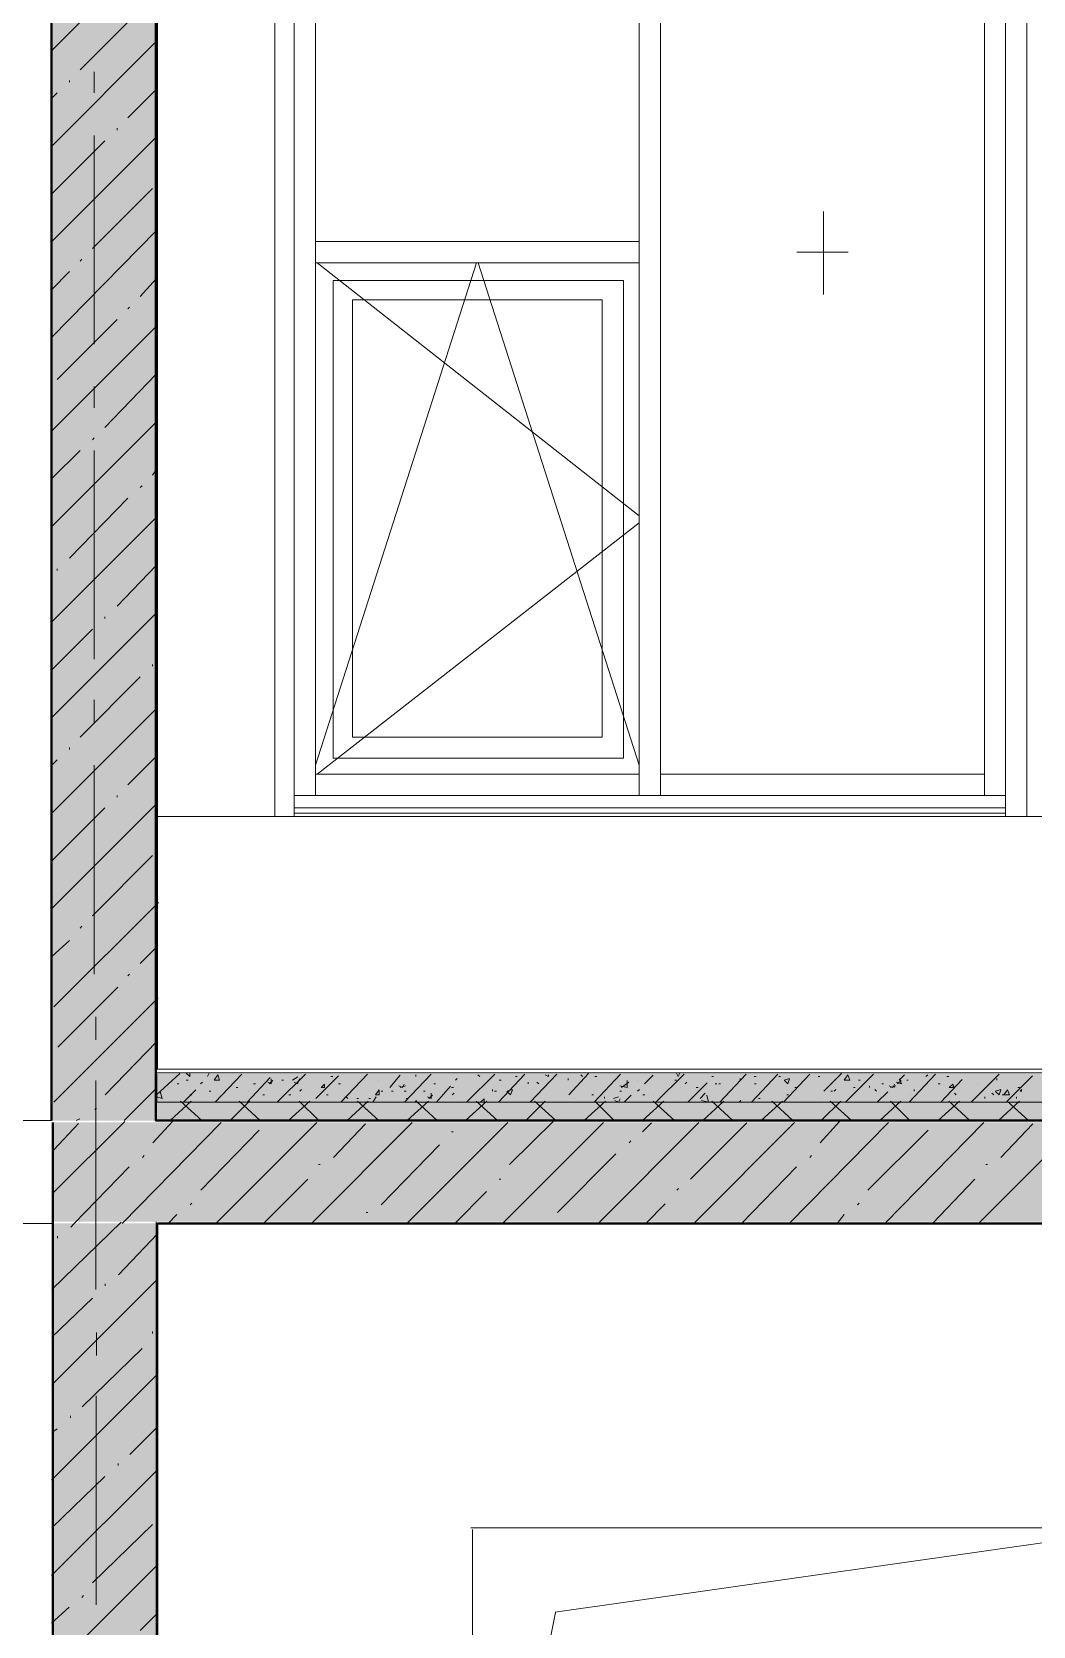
# Model space of a CAD drawing. Header units: millimetres. Extents: x -135211 to 49383, y -8033 to 228499.
# Drawn here: x -77696 to -75301, y 5508 to 9322 of the extents above; entities that cross this region are included whole.
import ezdxf

# ---------------------------------------------------------------- set-up
doc = ezdxf.new("R2010")
doc.units = ezdxf.units.MM
doc.layers.add('PDF _Геометрия', color=7, linetype='Continuous', true_color=0x1d1d1d)
doc.layers.add('PDF _Сплошная заливка', color=7, linetype='Continuous', true_color=0xffffff)

msp = doc.modelspace()

# ---------------------------------------------------------------- hatches: boundary and pattern name
at = {"layer": 'PDF _Сплошная заливка', "transparency": 33554559}
h = msp.add_hatch(color=256, dxfattribs=at)
h.paths.add_polyline_path([(-77399.4, 11542.5), (-77648.6, 11542.5), (-77648.6, 10962.5), (-77399.4, 10962.5)])
h.paths.add_polyline_path([(-77399.4, 10725.5), (-77648.6, 10725.5), (-77648.6, 6717.5), (-77399.4, 6717.5)])
h = msp.add_hatch(color=256, dxfattribs=at)
h.paths.add_polyline_path([(-90915, 6475.5), (-90915, 6713.8), (-103545.3, 6713.8), (-103545.3, 6475.5)])
h.paths.add_polyline_path([(-5796.5, 6475.5), (-5796.5, 6713.8), (-26352.2, 6713.8), (-26352.2, 6475.5)])
h.paths.add_polyline_path([(-26398.8, 6475.5), (-26398.8, 6713.8), (-50899.8, 6713.8), (-50899.8, 6475.5)])
h.paths.add_polyline_path([(-50950.6, 6475.5), (-50950.6, 6713.8), (-77648.6, 6713.8), (-77648.6, 6475.5)])
h.paths.add_polyline_path([(-79718.6, 6475.5), (-79718.6, 6713.8), (-80167.3, 6713.8), (-80167.3, 6475.5)])
h.paths.add_polyline_path([(-80366.2, 6475.5), (-80366.2, 6713.8), (-82698.6, 6713.8), (-82698.6, 6475.5)])
h.paths.add_polyline_path([(-82897.6, 6475.5), (-82897.6, 6713.8), (-83397.1, 6713.8), (-83397.1, 6475.5)])

# ---------------------------------------------------------------- linework, layer by layer
at = {"layer": 'PDF _Геометрия', "color": 7, "lineweight": 40}
for points in [[(-66622.2, 11543.3), (-66622.2, 6717.5), (-77399.4, 6717.5), (-77399.4, 10726.1)], [(-77649.1, 10726.1), (-77649.1, 6717.5)], [(-77645.7, 6713), (-77645.7, 6471.8)], [(-77645.7, 6472.2), (-77645.7, 3339.5), (-79716.2, 3339.5), (-79716.2, 5769.5), (-79716.2, 3339.5), (-78094.5, 3339.5), (-78094.5, 5769.5)], [(-66618.2, 5659.3), (-66618.2, 3339.5), (-77396.3, 3339.5), (-77396.3, 6472.2)], [(-77395.9, 6471.8), (-66618.1, 6471.8)]]:
    msp.add_lwpolyline(points, dxfattribs=at)
at = {"layer": 'PDF _Геометрия', "color": 7, "lineweight": 9}
for points in [[(-77395.9, 11539.1), (-77395.9, 6840.3), (-77395.9, 7441.6)], [(-71540.3, 7444.9), (-72446.1, 7444.9), (-72446.1, 7521.1), (-72446.1, 8795.2), (-72446.1, 10069.4), (-72446.1, 10145.6), (-72496.9, 10145.6), (-72496.9, 10069.4), (-72496.9, 8795.2), (-72496.9, 7521.1), (-72496.9, 7444.9), (-72446.1, 7444.9), (-77398.8, 7444.9)], [(-77068.7, 10069.4), (-77068.7, 8795.2), (-77068.7, 7521.1), (-77068.7, 7444.9), (-77115.2, 7444.9), (-77115.2, 7521.1), (-77115.2, 8795.2), (-77115.2, 10069.4)], [(-77056, 7495.7), (-77068.7, 7495.7), (-77017.9, 7495.7), (-77017.9, 8795.2), (-77017.9, 10069.4)], [(-77068.7, 10069.4), (-77068.7, 8795.2), (-77068.7, 7495.7), (-75367, 7495.7), (-75367, 8795.2), (-75367, 10044)], [(-77026.3, 7495.7), (-77017.9, 7495.7), (-76243.2, 7495.7), (-76243.2, 8795.2), (-76243.2, 10044), (-76192.4, 10044), (-76192.4, 8795.2), (-76192.4, 7495.7), (-76192.4, 7546.5), (-75417.8, 7546.5), (-75417.8, 7495.7), (-76192.4, 7495.7), (-75417.8, 7495.7), (-75405.1, 7495.7)], [(-75417.8, 10044), (-75417.8, 8795.2), (-75417.8, 7495.7), (-75367, 7495.7), (-75375.4, 7495.7)], [(-77547, 9176.2), (-77547, 9227)], [(-77547, 8575.1), (-77547, 9074.6)], [(-75803, 8892.6), (-75803, 8693.6)], [(-75743.7, 8795.2), (-75866.5, 8795.2)], [(-76632.7, 8769.8), (-77017.9, 7567.6)], [(-77013.6, 8769.8), (-76243.2, 8164.5)], [(-76243.2, 7567.6), (-76628.4, 8769.8)], [(-77547, 8422.7), (-77547, 8473.5)], [(-77547, 7821.6), (-77547, 8321.1)], [(-77013.6, 7546.5), (-76243.2, 8147.5)], [(-76518.4, 7444.9), (-76188.2, 7444.9), (-75117.2, 7444.9), (-75117.2, 7745.4), (-74317.2, 7745.4)], [(-77547, 7669.2), (-77547, 7724.2)], [(-77547, 7068.1), (-77547, 7567.6)], [(-76230.5, 7495.7), (-76243.2, 7495.7), (-76192.4, 7495.7), (-76200.9, 7495.7)], [(-75367, 7453.3), (-77068.7, 7453.3)], [(-76202.3, 6840.3), (-76071, 6840.3), (-75110, 6840.3), (-75110, 7141)], [(-77542.9, 6910.5), (-77542.9, 6965.6)], [(-77399.4, 6844.5), (-77399.4, 6840.3), (-69398.9, 6840.3), (-69398.9, 6844.5)], [(-77399.1, 6840), (-77399.1, 6831.5), (-69398.9, 6831.5), (-69398.9, 6840)], [(-77397.3, 6828.9), (-77397.3, 6761.3), (-69396.7, 6761.3), (-69396.7, 6828.9)], [(-69395.1, 6840.3), (-77395.9, 6840.3)], [(-77543.1, 6313.9), (-77543.1, 6813.2)], [(-77399.4, 6763.8), (-77399.4, 6717.5), (-69398.8, 6717.5), (-69398.8, 6763.8)], [(-77848.2, 6717.5), (-77649.1, 6717.5)], [(-77645.7, 6713), (-77645.7, 6471.8), (-77844.6, 6471.8)], [(-77399.1, 3444.7), (-77399.1, 6475.8), (-77399.1, 3444.7), (-72446.2, 3444.7), (-72446.2, 6475.8)], [(-72442.9, 6471.8), (-77395.9, 6471.8)], [(-76066.5, 6471.8), (-75728, 6471.8), (-75109.8, 6471.8)], [(-77541.9, 6155.9), (-77541.9, 6210.8)], [(-77542.1, 5559.3), (-77542.1, 6058.8)], [(-76444.5, 5541.7), (-75043.3, 5740.7)], [(-76642.4, 4541.5), (-76443.6, 5540.5)]]:
    msp.add_lwpolyline(points, dxfattribs=at)
for points in [[(-77398.8, 10962.5), (-77398.8, 7444.9), (-77115.2, 7444.9), (-77115.2, 10145.6), (-75316.2, 10145.6), (-75316.2, 7444.9), (-74245.2, 7444.9), (-74245.2, 10145.6), (-72446.1, 10145.6), (-72446.1, 10962.5)], [(-75316.2, 7521.1), (-75316.2, 7444.9), (-75367, 7444.9), (-75367, 7521.1), (-75367, 8795.2), (-75367, 10069.4), (-75367, 10145.6), (-75316.2, 10145.6), (-75316.2, 10069.4), (-75316.2, 8795.2)], [(-77017.9, 8820.6), (-76243.2, 8820.6), (-76243.2, 8769.8), (-77017.9, 8769.8)], [(-76281.3, 8727.5), (-76975.5, 8727.5), (-76975.5, 7584.6), (-76281.3, 7584.6)], [(-76975.5, 8727.5), (-76281.3, 8727.5), (-76281.3, 7584.6), (-76975.5, 7584.6)], [(-76929, 8680.9), (-76929, 7635.3), (-76332.1, 7635.3), (-76332.1, 8680.9)], [(-76332.1, 8680.9), (-76332.1, 7635.3), (-76929, 7635.3), (-76929, 8680.9)], [(-77017.9, 7546.5), (-76243.2, 7546.5), (-76243.2, 7495.7), (-77017.9, 7495.7)], [(-77068.7, 7466), (-75367, 7466), (-77068.7, 7466), (-75367, 7466)], [(-75045.4, 5743.5), (-76645.8, 5743.5)], [(-76642.4, 5739.3), (-76642.4, 4541.5), (-75042.2, 4541.5), (-75042.2, 5739.3), (-75042.2, 4541.5), (-76642.4, 4541.5)]]:
    msp.add_lwpolyline(points, close=True, dxfattribs=at)
at = {"layer": 'PDF _Геометрия', "lineweight": 9}
for points in [[(-77648.6, 9277.8), (-77398.8, 9527.5)], [(-77580.9, 9231.2), (-77436.9, 9375.1)], [(-77648.6, 9049.2), (-77398.8, 9298.9)], [(-77606.3, 9201.6), (-77606.3, 9205.8)], [(-77648.6, 9163.5), (-77635.9, 9176.2)], [(-77466.6, 9116.9), (-77398.8, 9184.7)], [(-77492, 9087.3), (-77492, 9091.5)], [(-77648.6, 8820.6), (-77398.8, 9070.4)], [(-77648.6, 8934.9), (-77521.6, 9061.9)], [(-77551.2, 8803.7), (-77407.3, 8947.6)], [(-77648.6, 8592), (-77398.8, 8846)], [(-77580.9, 8774), (-77576.6, 8778.3)], [(-77648.6, 8706.3), (-77606.3, 8748.6)], [(-77436.9, 8689.4), (-77398.8, 8731.7)], [(-77466.6, 8659.8), (-77462.3, 8664)], [(-77635.9, 8490.4), (-77492, 8634.4)], [(-77648.6, 8367.7), (-77398.8, 8617.4)], [(-77521.6, 8376.1), (-77398.8, 8503.1)], [(-77648.6, 8139.1), (-77398.8, 8388.8)], [(-77648.6, 8253.4), (-77580.9, 8321.1)], [(-77551.2, 8346.5), (-77547, 8350.7)], [(-77407.3, 8261.8), (-77398.8, 8274.5)], [(-77606.3, 8062.9), (-77466.6, 8206.8)], [(-77436.9, 8232.2), (-77432.7, 8236.4)], [(-77648.6, 7910.5), (-77398.8, 8160.2)], [(-77635.9, 8033.3), (-77635.9, 8037.5)], [(-77492, 7948.6), (-77398.8, 8046)], [(-77648.6, 7681.9), (-77398.8, 7931.7)], [(-77521.6, 7919), (-77521.6, 7923.2)], [(-77648.6, 7796.2), (-77551.2, 7893.6)], [(-77407.3, 7804.7), (-77407.3, 7808.9)], [(-77580.9, 7635.3), (-77436.9, 7779.3)], [(-77648.6, 7453.3), (-77398.8, 7703.1)], [(-77606.3, 7605.7), (-77606.3, 7609.9)], [(-77648.6, 7567.6), (-77635.9, 7580.3)], [(-77466.6, 7521.1), (-77398.8, 7588.8)], [(-77492, 7491.4), (-77492, 7495.7)], [(-77648.6, 7224.7), (-77398.8, 7474.5)], [(-77648.6, 7339), (-77521.6, 7466)], [(-77551.2, 7207.8), (-77407.3, 7351.7)], [(-77643.3, 6989.5), (-77393.3, 7239)], [(-77580.9, 7178.2), (-77576.6, 7182.4)], [(-77648.6, 7110.4), (-77606.3, 7148.5)], [(-77436.9, 7093.5), (-77398.8, 7131.6)], [(-77466.6, 7063.9), (-77462.3, 7068.1)], [(-77634.4, 6892.9), (-77490.6, 7036.8)], [(-77643.5, 6761.3), (-77393.9, 7011.3)], [(-77520.7, 6778.9), (-77397.9, 6906)], [(-77389.4, 6787.4), (-77397.9, 6778.9), (-77342.6, 6829.9)], [(-77382.1, 6831.5), (-77377.8, 6831.5)], [(-77377.8, 6831.5), (-77377.8, 6831.5)], [(-77327, 6831.2), (-77318.5, 6822.8), (-77318.5, 6831.2)], [(-77276, 6822.8), (-77271.8, 6831.2)], [(-77257.5, 6761.3), (-77194.1, 6828.9)], [(-77109.5, 6761.3), (-77041.5, 6828.9)], [(-76956.9, 6761.3), (-76893.5, 6828.9)], [(-76804.7, 6761.3), (-76740.9, 6828.9)], [(-76666.9, 6831.5), (-76666.9, 6831.5)], [(-76656.3, 6761.3), (-76588.7, 6828.9)], [(-76580.2, 6761.3), (-76516.9, 6828.9)], [(-76535.6, 6831.5), (-76535.6, 6831.5)], [(-76504.1, 6761.3), (-76440.3, 6828.9)], [(-76411.4, 6778.9), (-76365, 6829.9)], [(-76351.5, 6761.3), (-76288.1, 6828.9)], [(-76203.5, 6761.3), (-76135.9, 6828.9)], [(-76154.2, 6831.2), (-76150.4, 6822.8), (-76146.2, 6831.2)], [(-76050.9, 6761.3), (-75987.6, 6828.9)], [(-76002.2, 6831.5), (-76002.2, 6831.5)], [(-75974.8, 6761.3), (-75911.5, 6828.9)], [(-75898.7, 6761.3), (-75835.4, 6828.9)], [(-75879.5, 6831.5), (-75875.2, 6831.5)], [(-75875.2, 6831.5), (-75875.2, 6831.5)], [(-75801.9, 6787.7), (-75759.8, 6830.2)], [(-75750.3, 6761.3), (-75682.7, 6828.9)], [(-75598.1, 6761.3), (-75534.8, 6828.9)], [(-75460.3, 6831.5), (-75460.3, 6831.5)], [(-75449.8, 6761.3), (-75382.2, 6828.9)], [(-77475.6, 6717.5), (-77399.4, 6793.6)], [(-77368.7, 6796.4), (-77368.7, 6796.4)], [(-77348.5, 6805.2), (-77344.3, 6805.2)], [(-77333.6, 6761.3), (-77304.2, 6791.1)], [(-77326.7, 6814), (-77322.5, 6814)], [(-77292.5, 6805.2), (-77288.2, 6809.5)], [(-77243.3, 6822.8), (-77243.3, 6822.8)], [(-77230.6, 6822.8), (-77230.6, 6822.8)], [(-77207.6, 6796.4), (-77203.4, 6796.4)], [(-77181.4, 6761.3), (-77126.5, 6820.4)], [(-77165.8, 6805.2), (-77161.6, 6805.2)], [(-77131.8, 6809.5), (-77123.4, 6805.2), (-77123.4, 6817.9)], [(-77128.5, 6805.2), (-77120, 6813.7)], [(-77098.2, 6814), (-77093.9, 6814)], [(-77072.7, 6814), (-77059.9, 6822.5)], [(-77069, 6809.5), (-77060.5, 6805.2), (-77056.2, 6817.9)], [(-77055.2, 6787.7), (-77050.9, 6791.9)], [(-77017.1, 6770.1), (-76962.3, 6824.9)], [(-76980.8, 6822.8), (-76976.6, 6822.8)], [(-76962.3, 6805.2), (-76958.1, 6805.2)], [(-76866.2, 6814), (-76866.2, 6814)], [(-76840, 6796.4), (-76815, 6826.2)], [(-76818.4, 6800.7), (-76809.9, 6796.4), (-76805.6, 6804.9)], [(-76815, 6796.4), (-76802.2, 6800.7)], [(-76777.4, 6822.8), (-76777.4, 6827)], [(-76734.6, 6805.2), (-76730.3, 6805.2)], [(-76728.6, 6761.3), (-76694.6, 6799.6)], [(-76692.2, 6796.4), (-76687.9, 6796.4)], [(-76683.1, 6814), (-76678.9, 6818.2)], [(-76629.1, 6827), (-76624.9, 6822.8)], [(-76594.5, 6787.7), (-76594.5, 6791.9)], [(-76578.2, 6814), (-76574, 6814)], [(-76559.7, 6787.4), (-76551.2, 6778.9), (-76546.9, 6791.6)], [(-76559.6, 6787.7), (-76546.9, 6791.9)], [(-76539.5, 6822.8), (-76535.3, 6822.8)], [(-76509.4, 6805.2), (-76509.4, 6809.5)], [(-76488.2, 6809.5), (-76483.9, 6805.2)], [(-76468.6, 6827), (-76460.1, 6822.8), (-76460.1, 6827)], [(-76438.8, 6822.8), (-76438.8, 6822.8)], [(-76413.4, 6814), (-76413.4, 6818.2)], [(-76383.2, 6827), (-76378.9, 6822.8)], [(-76349.2, 6822.8), (-76345, 6822.8)], [(-76289.4, 6800.7), (-76272.4, 6796.4), (-76272.4, 6813.4)], [(-76285.5, 6796.4), (-76268.5, 6809.2)], [(-76248.1, 6814), (-76248.1, 6814)], [(-76247.3, 6787.7), (-76243, 6791.9)], [(-76230.7, 6805.2), (-76209.9, 6826.4)], [(-76179.3, 6805.2), (-76179.3, 6805.2)], [(-76158.5, 6814), (-76154.2, 6814)], [(-76145.3, 6796.4), (-76145.3, 6796.4)], [(-76133.4, 6805.2), (-76129.2, 6809.5)], [(-76127.4, 6761.3), (-76080.7, 6808.1)], [(-76107.1, 6796.4), (-76102.8, 6796.4)], [(-76069.7, 6822.8), (-76069.7, 6822.8)], [(-76069.7, 6822.8), (-76065.5, 6822.8)], [(-76061.6, 6805.2), (-76057.4, 6805.2)], [(-76053.1, 6805.2), (-76048.9, 6805.2)], [(-76001.7, 6818.2), (-76001.7, 6814)], [(-75968.2, 6822.8), (-75964, 6822.8)], [(-75967.7, 6805.2), (-75963.5, 6805.2)], [(-75909.6, 6822.8), (-75905.3, 6822.8)], [(-75896.8, 6814), (-75884.1, 6818.2)], [(-75896.3, 6813.7), (-75887.8, 6805.2), (-75883.6, 6817.9)], [(-75870.8, 6796.4), (-75866.6, 6796.4)], [(-75815.7, 6822.8), (-75811.5, 6822.8)], [(-75777.3, 6787.7), (-75773, 6791.9)], [(-75776.9, 6796.4), (-75776.9, 6796.4)], [(-75731, 6796.4), (-75726.8, 6796.4)], [(-75718.8, 6814), (-75714.6, 6814)], [(-75692.3, 6796.4), (-75692.3, 6800.7)], [(-75679.9, 6791.9), (-75675.7, 6787.7)], [(-75663.5, 6805.2), (-75659.3, 6805.2)], [(-75645.6, 6800.7), (-75637.1, 6796.4), (-75632.8, 6804.9)], [(-75642.2, 6796.4), (-75629.4, 6800.7)], [(-75633.7, 6796.4), (-75633.7, 6800.7)], [(-75629.1, 6809.5), (-75616.3, 6805.2), (-75620.6, 6817.9)], [(-75625.7, 6805.2), (-75617.2, 6813.7)], [(-75624.9, 6814), (-75624.9, 6814)], [(-75621.5, 6814), (-75608.8, 6826.7)], [(-75603.7, 6814), (-75599.9, 6814)], [(-75586, 6791.9), (-75586, 6787.7)], [(-75557.5, 6822.8), (-75553.2, 6827)], [(-75528, 6805.2), (-75523.7, 6805.2)], [(-75522, 6761.3), (-75471, 6816.2)], [(-75507.3, 6822.8), (-75503.1, 6822.8)], [(-75493.5, 6800.7), (-75489.2, 6796.4)], [(-75434.5, 6805.2), (-75434.5, 6805.2)], [(-75391.4, 6787.7), (-75378.6, 6791.9)], [(-75391.3, 6787.4), (-75382.8, 6778.9), (-75378.5, 6791.6)], [(-75387.9, 6818.2), (-75387.9, 6814)], [(-75366, 6761.3), (-75302.7, 6824.7)], [(-75337.5, 6796.4), (-75333.3, 6796.4)], [(-75328.1, 6787.7), (-75332.3, 6787.7), (-75328.1, 6791.9)], [(-77397.6, 6774.4), (-77384.8, 6770.1), (-77389.1, 6787.1)], [(-77381.4, 6770.1), (-77381.4, 6770.1)], [(-77365.4, 6717.5), (-77314.8, 6763.8)], [(-77289.2, 6717.5), (-77340.3, 6763.8)], [(-77318, 6778.9), (-77313.7, 6778.9)], [(-77271.9, 6787.7), (-77267.7, 6787.7)], [(-77232.8, 6761.3), (-77228.5, 6761.3)], [(-77221.6, 6717.5), (-77175.2, 6763.8)], [(-77149.7, 6717.5), (-77200.3, 6763.8)], [(-77178, 6787.7), (-77178, 6787.7)], [(-77143.7, 6778.9), (-77139.4, 6778.9)], [(-77082.1, 6717.5), (-77031, 6763.8)], [(-77081.2, 6778.9), (-77077, 6778.9)], [(-77009.8, 6717.5), (-77056.6, 6763.8)], [(-76991.5, 6778.9), (-76987.3, 6778.9)], [(-76944.5, 6774.4), (-76940.2, 6770.1)], [(-76942.1, 6717.5), (-76891.5, 6763.8)], [(-76918.9, 6770.1), (-76914.7, 6770.1)], [(-76866, 6717.5), (-76917, 6763.8)], [(-76890.5, 6770.1), (-76886.2, 6770.1)], [(-76880.8, 6761.3), (-76872.3, 6774.1)], [(-76860.5, 6787.7), (-76856.3, 6787.7)], [(-76835.9, 6787.7), (-76831.6, 6787.7)], [(-76805.3, 6787.7), (-76801, 6787.7)], [(-76800.8, 6770.1), (-76796.5, 6770.1)], [(-76798.3, 6717.5), (-76747.7, 6763.8)], [(-76780, 6761.3), (-76775.8, 6765.6)], [(-76726.4, 6717.5), (-76777.1, 6763.8)], [(-76759.4, 6787.7), (-76755.1, 6787.7)], [(-76749.8, 6774.4), (-76741.3, 6770.1), (-76741.3, 6782.9)], [(-76746.4, 6770.1), (-76737.9, 6778.6)], [(-76699.7, 6761.3), (-76699.7, 6761.3)], [(-76690.7, 6770.1), (-76690.7, 6770.1)], [(-76690.6, 6778.9), (-76686.4, 6783.1)], [(-76658.8, 6717.5), (-76607.7, 6763.8)], [(-76582.2, 6717.5), (-76633.3, 6763.8)], [(-76622.7, 6761.3), (-76614.2, 6769.8), (-76614.2, 6761.3)], [(-76610, 6761.3), (-76610, 6761.3)], [(-76589.4, 6787.7), (-76585.1, 6787.7)], [(-76514.6, 6717.5), (-76468.2, 6763.8)], [(-76442.7, 6717.5), (-76493.7, 6763.8)], [(-76424.2, 6761.3), (-76419.9, 6761.3)], [(-76399.1, 6770.1), (-76399.1, 6770.1)], [(-76375.1, 6717.5), (-76324, 6763.8)], [(-76357, 6778.9), (-76352.7, 6778.9)], [(-76303.2, 6717.5), (-76349.5, 6763.8)], [(-76326.4, 6770.1), (-76326.4, 6774.4)], [(-76305.1, 6770.1), (-76292.8, 6774.4)], [(-76301.7, 6765.6), (-76293.2, 6761.3), (-76289, 6769.8)], [(-76289.8, 6787.7), (-76285.5, 6787.7)], [(-76279.6, 6761.3), (-76262.6, 6778.3)], [(-76235.5, 6717.5), (-76184.5, 6763.8)], [(-76234.6, 6778.9), (-76230.3, 6778.9)], [(-76158.9, 6717.5), (-76210, 6763.8)], [(-76208.2, 6778.9), (-76208.2, 6778.9)], [(-76097.7, 6770.1), (-76085.4, 6782.9)], [(-76094.3, 6765.6), (-76077.3, 6761.3), (-76081.5, 6778.3)], [(-76091.3, 6717.5), (-76040.7, 6763.8)], [(-76019.4, 6717.5), (-76070, 6763.8)], [(-76004.6, 6761.3), (-76000.3, 6765.6)], [(-75958.3, 6770.1), (-75954, 6770.1)], [(-75951.8, 6717.5), (-75900.7, 6763.8)], [(-75875.6, 6717.5), (-75926.2, 6763.8)], [(-75890.7, 6778.9), (-75886.5, 6778.9)], [(-75869.8, 6770.1), (-75869.8, 6770.1)], [(-75810.8, 6770.1), (-75810.8, 6770.1)], [(-75808, 6717.5), (-75761.2, 6763.8)], [(-75735.7, 6717.5), (-75786.7, 6763.8)], [(-75785.3, 6787.7), (-75781.1, 6787.7)], [(-75674.2, 6761.3), (-75648.7, 6786.8)], [(-75668, 6717.5), (-75617.4, 6763.8)], [(-75596.1, 6717.5), (-75642.5, 6763.8)], [(-75594.5, 6778.9), (-75594.5, 6778.9)], [(-75528.5, 6717.5), (-75477.4, 6763.8)], [(-75510.1, 6761.3), (-75505.9, 6761.3)], [(-75452.3, 6717.5), (-75503, 6763.8)], [(-75489.5, 6783.1), (-75485.2, 6778.9)], [(-75484.6, 6761.3), (-75480.4, 6761.3)], [(-75417.1, 6770.1), (-75417.1, 6774.4)], [(-75399.8, 6783.1), (-75395.5, 6778.9)], [(-75384.3, 6717.5), (-75333.7, 6763.8)], [(-75375.1, 6778.9), (-75370.9, 6778.9)], [(-75312.4, 6717.5), (-75363.4, 6763.8)], [(-75341, 6774.4), (-75341, 6770.1)], [(-77647.6, 6542), (-77474, 6715.6)], [(-77590, 6717.5), (-77581.5, 6721.7)], [(-77545.6, 6743.8), (-77541.4, 6748)], [(-77480.5, 6471.8), (-77243.5, 6713)], [(-77406.4, 6664.8), (-77359.6, 6715.5)], [(-77256.3, 6471.8), (-77014.7, 6713)], [(-77027.5, 6471.8), (-76786.3, 6713)], [(-76799.1, 6471.8), (-76557.5, 6713)], [(-76570.3, 6471.8), (-76329.1, 6713)], [(-76553.3, 6612.2), (-76447.2, 6717.8)], [(-76341.9, 6471.8), (-76100.7, 6713)], [(-76113.1, 6471.8), (-75871.9, 6713)], [(-75884.7, 6471.8), (-75647.3, 6713)], [(-75810.4, 6664.8), (-75764, 6715.5)], [(-75655.8, 6471.8), (-75418.9, 6713)], [(-75431.7, 6471.8), (-75190.5, 6713)], [(-77643.6, 6647.3), (-77584.4, 6710.7)], [(-77292.1, 6550.8), (-77152.7, 6694.9)], [(-76974.4, 6629.7), (-76898.2, 6710.2)], [(-76692.7, 6691.1), (-76688.4, 6691.1)], [(-76235.2, 6691.1), (-76214.3, 6712.4)], [(-76121, 6577.1), (-75985.9, 6712.6)], [(-75696.4, 6550.8), (-75552.3, 6694.9)], [(-75378.4, 6629.7), (-75302.2, 6710.2)], [(-76860.3, 6515.7), (-76720.8, 6659.4)], [(-76438.9, 6498.1), (-76299.4, 6637.7)], [(-76267.6, 6664.8), (-76263.4, 6669.1)], [(-77594.9, 6471.8), (-77463.4, 6607.1)], [(-77431.5, 6629.7), (-77427.2, 6634)], [(-77010.5, 6612.2), (-77006.2, 6612.2)], [(-75999.1, 6471.8), (-75867.6, 6607.1)], [(-75835.4, 6629.7), (-75831.2, 6634)], [(-75414.5, 6612.2), (-75410.2, 6612.2)], [(-77141.9, 6471.8), (-77036.1, 6577.7)], [(-76578.4, 6577.1), (-76574.1, 6577.1)], [(-75541.9, 6471.8), (-75440.3, 6577.7)], [(-76684.7, 6471.8), (-76608.3, 6547.8)], [(-76153.6, 6550.8), (-76149.3, 6555)], [(-77370.3, 6471.8), (-77349.4, 6493.1)], [(-77317.6, 6515.7), (-77313.4, 6519.9)], [(-76896.4, 6498.1), (-76892.2, 6498.1)], [(-76227.5, 6471.8), (-76181, 6518.3)], [(-75770.3, 6471.8), (-75753.2, 6493.1)], [(-75721.6, 6515.7), (-75717.3, 6519.9)], [(-77648, 6313.9), (-77482.8, 6474.7)], [(-77603.3, 6463), (-77594.7, 6471.6)], [(-77489, 6349), (-77395.8, 6446.5)], [(-77635.2, 6436.7), (-77635.2, 6441)], [(-77648.2, 6085.7), (-77398.4, 6335.6)], [(-77521, 6322.6), (-77521, 6326.9)], [(-77648, 6199.8), (-77550.7, 6292.8)], [(-77407.2, 6208.6), (-77407.2, 6212.9)], [(-77575.9, 6033.1), (-77432, 6172.7)], [(-77648.9, 5857.6), (-77399.1, 6107.4)], [(-77603.6, 6006.8), (-77603.6, 6011.1)], [(-77648.4, 5971.7), (-77635.9, 5980.3)], [(-77461.7, 5919), (-77394.1, 5986.6)], [(-77648.9, 5629.5), (-77399.2, 5879.2)], [(-77489.8, 5892.7), (-77489.8, 5897)], [(-77648.7, 5743.5), (-77521.9, 5866.5)], [(-77551.2, 5611.9), (-77407.3, 5751.5)], [(-77649.3, 5401.4), (-77399.6, 5651)], [(-77576.7, 5576.8), (-77572.4, 5581.2)], [(-77649.4, 5515.4), (-77607, 5553.5)], [(-77437.3, 5497.9), (-77399.2, 5536)]]:
    msp.add_lwpolyline(points, dxfattribs=at)
for points in [[(-77251.5, 6826.7), (-77247.3, 6814), (-77260, 6814)], [(-76996, 6804.9), (-76996, 6796.4), (-77004.5, 6796.4)], [(-76865.3, 6791.6), (-76865.3, 6778.9), (-76873.8, 6778.9)], [(-75744.3, 6826.7), (-75740, 6814), (-75752.8, 6814)], [(-75493.5, 6804.9), (-75489.2, 6796.4), (-75502, 6796.4)], [(-75362.4, 6791.6), (-75358.1, 6778.9), (-75370.9, 6778.9)]]:
    msp.add_lwpolyline(points, close=True, dxfattribs=at)
at = {"layer": 'PDF _Сплошная заливка', "lineweight": 5, "transparency": 33554559}
for points in [[(-77397.3, 6828.9), (-69396.7, 6828.9), (-77397.3, 6761.3), (-69396.7, 6761.3)], [(-77399.4, 6763.8), (-69398.8, 6763.8), (-77399.4, 6717.5), (-69398.8, 6717.5)], [(-77645.7, 6472.2), (-77396.3, 6472.2), (-77645.7, 3339.5), (-77396.3, 3339.5)]]:
    msp.add_solid(points, dxfattribs=at)

doc.saveas('drawing.dxf')
